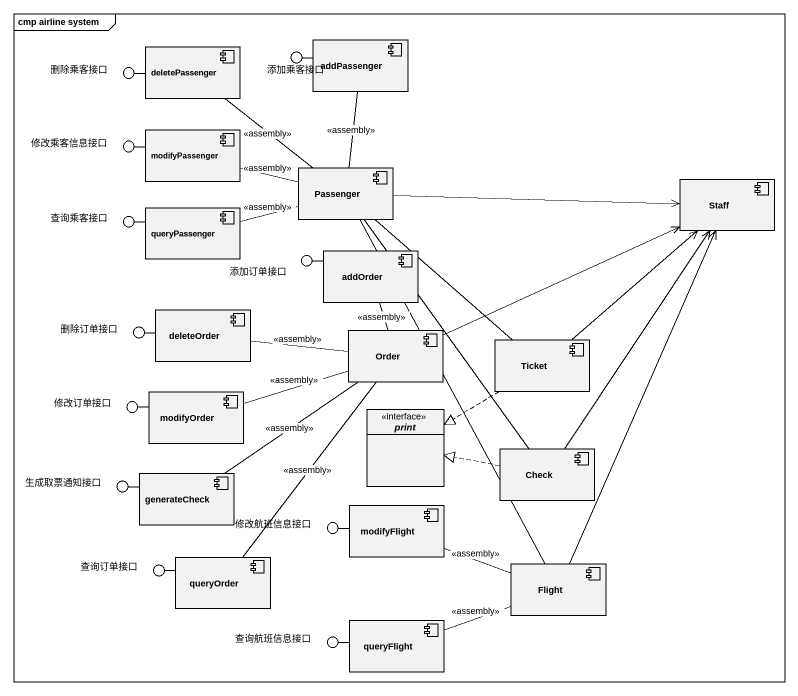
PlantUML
@startuml
mainframe cmp airline system
allowmixing
hide circle
hide empty members
component deletePassenger
() 添加乘客接口
component addPassenger
() 删除乘客接口
component modifyPassenger
() 修改乘客信息接口
component Passenger
component queryPassenger
component Staff
() 查询乘客接口
component addOrder
() 添加订单接口
() 删除订单接口
component deleteOrder
component Order
component Ticket
() 修改订单接口
component modifyOrder
interface print
component Check
() 生成取票通知接口
component generateCheck
() 修改航班信息接口
component modifyFlight
() 查询订单接口
component queryOrder
component Flight
() 查询航班信息接口
component queryFlight
addPassenger -left- 添加乘客接口
deletePassenger -left- 删除乘客接口
modifyPassenger -left- 修改乘客信息接口
queryPassenger -left- 查询乘客接口
addOrder -left- 添加订单接口
deleteOrder -left- 删除订单接口
modifyOrder -left- 修改订单接口
generateCheck -left- 生成取票通知接口
modifyFlight -left- 修改航班信息接口
queryOrder -left- 查询订单接口
queryFlight -left- 查询航班信息接口
deletePassenger -- Passenger : <<assembly>>
addPassenger -- Passenger : <<assembly>>
modifyPassenger -right- Passenger : <<assembly>>
Passenger -right-> Staff
Passenger -- Ticket
Passenger -- Check
Passenger -- Flight
queryPassenger -right- Passenger : <<assembly>>
addOrder -- Order : <<assembly>>
deleteOrder -right- Order : <<assembly>>
Order -right-> Staff
Ticket -up-> Staff
Ticket ..|> print
modifyOrder -right- Order : <<assembly>>
Check -up-> Staff
Check .left.|> print
generateCheck -up- Order : <<assembly>>
modifyFlight -right- Flight : <<assembly>>
queryOrder -up- Order : <<assembly>>
Flight -up-> Staff
queryFlight -right- Flight : <<assembly>>
@enduml
